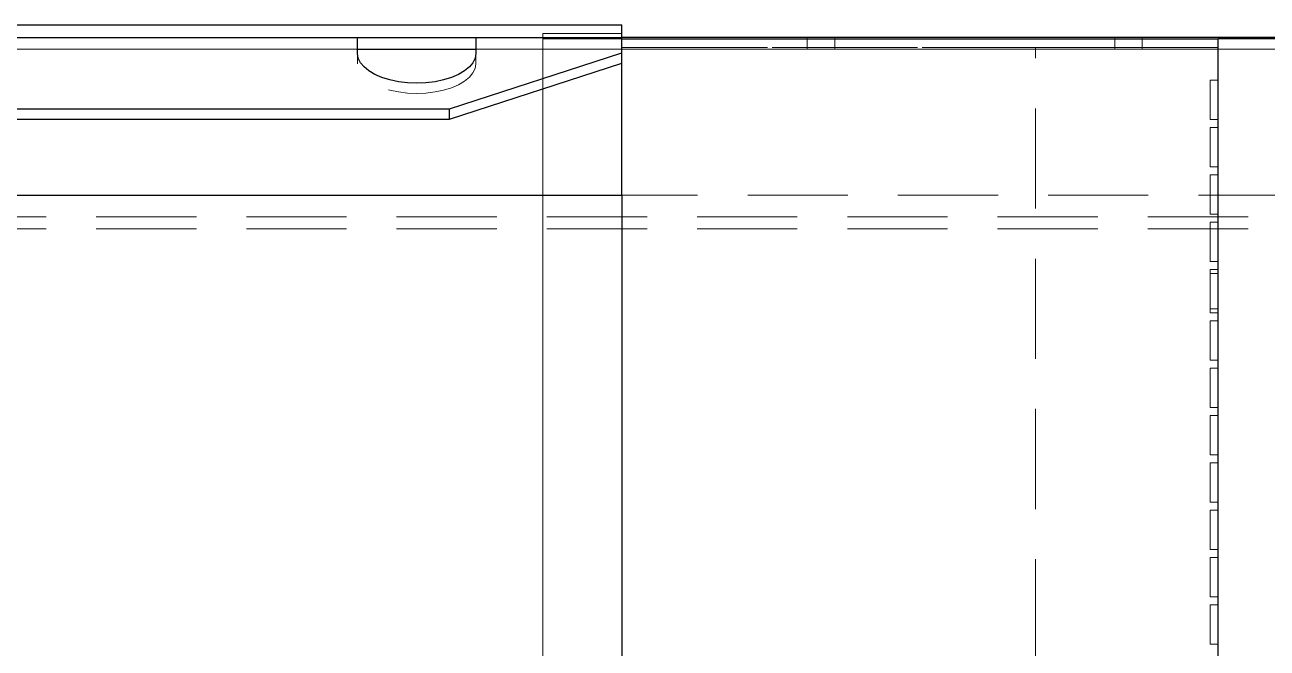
# Model space of a CAD drawing. Header units: millimetres. Extents: x 126 to 938, y 244 to 707.
# Drawn here: x 834.39 to 850.14, y 571.4 to 579.3 of the extents above; entities that cross this region are included whole.
import ezdxf

# ---------------------------------------------------------------- set-up
doc = ezdxf.new("R2010")
doc.units = ezdxf.units.MM
doc.linetypes.add('HIDDEN', pattern=[1.905, 1.27, -0.635])

msp = doc.modelspace()

# ---------------------------------------------------------------- linework, layer by layer
at = {"color": 7, "linetype": 'Continuous', "lineweight": 25}
for p, q in [((821.962, 579.304), (841.962, 579.304)), ((841.962, 579.144), (841.962, 579.304)), ((825.512, 579.144), (838.612, 579.144)), ((838.612, 578.94), (838.612, 579.144)), ((838.612, 579.144), (840.112, 579.144)), ((840.112, 579.144), (840.112, 578.94)), ((840.112, 579.144), (841.962, 579.144)), ((841.962, 578.95), (841.962, 579.144)), ((854.037, 579.144), (841.962, 579.144)), ((841.962, 579.129), (849.523, 579.129)), ((849.523, 544.48), (849.523, 579.129)), ((853.522, 579.129), (849.523, 579.129)), ((838.612, 578.994), (840.112, 578.994)), ((839.777, 578.24), (841.962, 578.95)), ((841.962, 578.82), (841.962, 578.95)), ((839.777, 578.11), (841.962, 578.82)), ((841.962, 577.144), (841.962, 578.82)), ((824.147, 578.24), (839.777, 578.24)), ((839.777, 578.11), (839.777, 578.24)), ((824.147, 578.11), (839.777, 578.11)), ((821.962, 577.144), (841.962, 577.144)), ((841.962, 577.144), (841.962, 546.464))]:
    msp.add_line(p, q, dxfattribs=at)
at = {"color": 7, "linetype": 'HIDDEN', "lineweight": 18}
for p, q in [((821.962, 579.304), (841.962, 579.304)), ((841.962, 579.304), (841.962, 579.144)), ((821.962, 579.144), (841.962, 579.144)), ((821.962, 579.144), (841.962, 579.144)), ((821.962, 579.144), (854.037, 579.144)), ((838.612, 578.994), (838.612, 579.144)), ((840.112, 578.994), (840.112, 579.144)), ((840.962, 579.194), (841.962, 579.194)), ((840.962, 579.194), (840.962, 544.415)), ((840.962, 579.194), (840.962, 579.129)), ((840.962, 579.194), (841.962, 579.194)), ((840.962, 579.129), (841.962, 579.129)), ((840.962, 544.48), (840.962, 579.129)), ((840.962, 579.129), (853.522, 579.129)), ((841.962, 579.194), (841.962, 544.415)), ((841.962, 579.194), (841.962, 579.144)), ((841.962, 577.144), (841.962, 579.144)), ((841.962, 579.129), (841.962, 579.019)), ((841.962, 579.129), (849.523, 579.129)), ((841.962, 544.48), (841.962, 579.129)), ((849.523, 579.129), (841.962, 579.129)), ((844.312, 578.994), (844.312, 579.144)), ((844.662, 579.144), (844.312, 579.144)), ((844.312, 578.994), (844.312, 579.144)), ((844.312, 579.144), (844.662, 579.144)), ((848.212, 579.144), (844.662, 579.144)), ((844.662, 578.994), (844.662, 579.144)), ((844.662, 578.994), (844.662, 579.144)), ((844.662, 579.144), (848.212, 579.144)), ((848.212, 578.994), (848.212, 579.144)), ((848.562, 579.144), (848.212, 579.144)), ((848.212, 578.994), (848.212, 579.144)), ((848.212, 579.144), (848.562, 579.144)), ((848.562, 578.994), (848.562, 579.144)), ((848.562, 578.994), (848.562, 579.144)), ((849.523, 579.129), (849.523, 579.019)), ((849.523, 544.48), (849.523, 579.129)), ((849.523, 544.48), (849.523, 579.129)), ((821.962, 578.994), (841.962, 578.994)), ((821.962, 578.994), (854.037, 578.994)), ((825.512, 578.994), (838.612, 578.994)), ((828.318, 578.994), (854.037, 578.994)), ((838.612, 578.81), (838.612, 578.994)), ((838.612, 578.81), (838.612, 578.94)), ((840.112, 578.994), (840.112, 578.81)), ((840.112, 578.994), (841.962, 578.994)), ((840.112, 578.81), (840.112, 578.94)), ((841.962, 579.019), (847.208, 579.019)), ((841.962, 544.59), (841.962, 579.019)), ((849.523, 579.019), (841.962, 579.019)), ((841.962, 578.994), (841.962, 578.82)), ((841.962, 578.82), (841.962, 578.994)), ((844.662, 578.994), (844.312, 578.994)), ((844.312, 578.994), (844.662, 578.994)), ((848.212, 578.994), (844.662, 578.994)), ((844.662, 578.994), (848.212, 578.994)), ((847.208, 579.019), (849.523, 579.019)), ((847.208, 544.59), (847.208, 579.019)), ((847.208, 544.59), (847.208, 579.019)), ((848.562, 578.994), (848.212, 578.994)), ((848.212, 578.994), (848.562, 578.994)), ((849.523, 544.59), (849.523, 579.019)), ((849.423, 578.604), (849.523, 578.604)), ((849.423, 578.104), (849.423, 578.604)), ((849.423, 578.604), (849.423, 578.104)), ((849.423, 578.604), (849.523, 578.604)), ((849.423, 578.604), (849.523, 578.604)), ((849.423, 578.104), (849.423, 578.604)), ((849.423, 578.604), (849.423, 578.104)), ((849.423, 578.604), (849.523, 578.604)), ((849.423, 578.104), (849.423, 578.604)), ((849.423, 578.604), (849.523, 578.604)), ((849.423, 578.604), (849.423, 578.104)), ((849.423, 578.604), (849.523, 578.604)), ((849.423, 578.604), (849.523, 578.604)), ((849.423, 578.104), (849.423, 578.604)), ((849.423, 578.604), (849.523, 578.604)), ((849.423, 578.604), (849.423, 578.104)), ((849.423, 578.104), (849.423, 578.604)), ((849.423, 578.604), (849.523, 578.604)), ((849.423, 578.604), (849.523, 578.604)), ((849.423, 578.604), (849.423, 578.104)), ((849.423, 578.104), (849.423, 578.604)), ((849.423, 578.604), (849.523, 578.604)), ((849.423, 578.604), (849.523, 578.604)), ((849.423, 578.604), (849.423, 578.104)), ((849.423, 578.604), (849.523, 578.604)), ((849.423, 578.104), (849.423, 578.604)), ((849.423, 578.604), (849.523, 578.604)), ((849.423, 578.604), (849.423, 578.104)), ((849.423, 578.604), (849.523, 578.604)), ((849.423, 578.104), (849.423, 578.604)), ((849.423, 578.604), (849.523, 578.604)), ((849.423, 578.604), (849.423, 578.104)), ((849.423, 578.604), (849.523, 578.604)), ((849.423, 578.104), (849.423, 578.604)), ((849.423, 578.604), (849.523, 578.604)), ((849.423, 578.604), (849.423, 578.104)), ((849.423, 578.604), (849.523, 578.604)), ((849.423, 578.104), (849.423, 578.604)), ((849.423, 578.604), (849.423, 578.104)), ((849.423, 578.604), (849.523, 578.604)), ((849.423, 578.604), (849.523, 578.604)), ((849.423, 578.104), (849.423, 578.604)), ((849.423, 578.604), (849.423, 578.104)), ((849.423, 578.604), (849.523, 578.604)), ((849.423, 578.104), (849.423, 578.604)), ((849.423, 578.604), (849.523, 578.604)), ((849.423, 578.604), (849.523, 578.604)), ((849.423, 578.604), (849.423, 578.104)), ((849.423, 578.604), (849.523, 578.604)), ((849.423, 578.104), (849.423, 578.604)), ((849.423, 578.604), (849.523, 578.604)), ((849.423, 578.604), (849.423, 578.104)), ((849.423, 578.104), (849.423, 578.604)), ((849.423, 578.604), (849.523, 578.604)), ((849.423, 578.604), (849.523, 578.604)), ((849.423, 578.604), (849.423, 578.104)), ((849.423, 578.604), (849.523, 578.604)), ((849.423, 578.104), (849.423, 578.604)), ((849.423, 578.604), (849.423, 578.104)), ((849.423, 578.604), (849.523, 578.604)), ((849.523, 578.104), (849.523, 578.604)), ((849.523, 578.604), (849.523, 578.104)), ((849.523, 578.104), (849.523, 578.604)), ((849.523, 578.604), (849.523, 578.104)), ((849.523, 578.104), (849.523, 578.604)), ((849.523, 578.604), (849.523, 578.104)), ((849.523, 578.104), (849.523, 578.604)), ((849.523, 578.604), (849.523, 578.104)), ((849.523, 578.104), (849.523, 578.604)), ((849.523, 578.604), (849.523, 578.104)), ((849.523, 578.104), (849.523, 578.604)), ((849.523, 578.604), (849.523, 578.104)), ((849.523, 578.104), (849.523, 578.604)), ((849.523, 578.604), (849.523, 578.104)), ((849.523, 578.104), (849.523, 578.604)), ((849.523, 578.604), (849.523, 578.104)), ((849.523, 578.104), (849.523, 578.604)), ((849.523, 578.604), (849.523, 578.104)), ((849.523, 578.104), (849.523, 578.604)), ((849.523, 578.604), (849.523, 578.104)), ((849.523, 578.104), (849.523, 578.604)), ((849.523, 578.604), (849.523, 578.104)), ((849.523, 578.104), (849.523, 578.604)), ((849.523, 578.604), (849.523, 578.104)), ((849.523, 578.104), (849.523, 578.604)), ((849.523, 578.604), (849.523, 578.104)), ((849.523, 578.104), (849.523, 578.604)), ((849.523, 578.604), (849.523, 578.104)), ((849.523, 578.104), (849.523, 578.604)), ((849.523, 578.604), (849.523, 578.104)), ((849.423, 578.104), (849.523, 578.104)), ((849.423, 578.104), (849.523, 578.104)), ((849.423, 578.104), (849.523, 578.104)), ((849.423, 578.104), (849.523, 578.104)), ((849.423, 578.104), (849.523, 578.104)), ((849.423, 578.104), (849.523, 578.104)), ((849.423, 578.104), (849.523, 578.104)), ((849.423, 578.104), (849.523, 578.104)), ((849.423, 578.104), (849.523, 578.104)), ((849.423, 578.104), (849.523, 578.104)), ((849.423, 578.104), (849.523, 578.104)), ((849.423, 578.104), (849.523, 578.104)), ((849.423, 578.104), (849.523, 578.104)), ((849.423, 578.104), (849.523, 578.104)), ((849.423, 578.104), (849.523, 578.104)), ((849.423, 578.104), (849.523, 578.104)), ((849.423, 578.104), (849.523, 578.104)), ((849.423, 578.104), (849.523, 578.104)), ((849.423, 578.104), (849.523, 578.104)), ((849.423, 578.104), (849.523, 578.104)), ((849.423, 578.104), (849.523, 578.104)), ((849.423, 578.104), (849.523, 578.104)), ((849.423, 578.104), (849.523, 578.104)), ((849.423, 578.104), (849.523, 578.104)), ((849.423, 578.104), (849.523, 578.104)), ((849.423, 578.104), (849.523, 578.104)), ((849.423, 578.104), (849.523, 578.104)), ((849.423, 578.104), (849.523, 578.104)), ((849.423, 578.104), (849.523, 578.104)), ((849.423, 578.104), (849.523, 578.104)), ((849.423, 578.004), (849.523, 578.004)), ((849.423, 577.504), (849.423, 578.004)), ((849.423, 578.004), (849.523, 578.004)), ((849.423, 578.004), (849.423, 577.504)), ((849.423, 578.004), (849.523, 578.004)), ((849.423, 577.504), (849.423, 578.004)), ((849.423, 578.004), (849.423, 577.504)), ((849.423, 578.004), (849.523, 578.004)), ((849.423, 578.004), (849.523, 578.004)), ((849.423, 577.504), (849.423, 578.004)), ((849.423, 578.004), (849.523, 578.004)), ((849.423, 578.004), (849.423, 577.504)), ((849.423, 578.004), (849.523, 578.004)), ((849.423, 577.504), (849.423, 578.004)), ((849.423, 578.004), (849.423, 577.504)), ((849.423, 578.004), (849.523, 578.004)), ((849.423, 578.004), (849.523, 578.004)), ((849.423, 577.504), (849.423, 578.004)), ((849.423, 578.004), (849.523, 578.004)), ((849.423, 578.004), (849.423, 577.504)), ((849.423, 577.504), (849.423, 578.004)), ((849.423, 578.004), (849.523, 578.004)), ((849.423, 578.004), (849.423, 577.504)), ((849.423, 578.004), (849.523, 578.004)), ((849.423, 577.504), (849.423, 578.004)), ((849.423, 578.004), (849.523, 578.004)), ((849.423, 578.004), (849.523, 578.004)), ((849.423, 578.004), (849.423, 577.504)), ((849.423, 578.004), (849.523, 578.004)), ((849.423, 577.504), (849.423, 578.004)), ((849.423, 578.004), (849.423, 577.504)), ((849.423, 578.004), (849.523, 578.004)), ((849.423, 578.004), (849.523, 578.004)), ((849.423, 577.504), (849.423, 578.004)), ((849.423, 578.004), (849.423, 577.504)), ((849.423, 578.004), (849.523, 578.004)), ((849.423, 577.504), (849.423, 578.004)), ((849.423, 578.004), (849.523, 578.004)), ((849.423, 578.004), (849.523, 578.004)), ((849.423, 578.004), (849.423, 577.504)), ((849.423, 578.004), (849.523, 578.004)), ((849.423, 577.504), (849.423, 578.004)), ((849.423, 578.004), (849.423, 577.504)), ((849.423, 578.004), (849.523, 578.004)), ((849.423, 577.504), (849.423, 578.004)), ((849.423, 578.004), (849.523, 578.004)), ((849.423, 578.004), (849.423, 577.504)), ((849.423, 578.004), (849.523, 578.004)), ((849.423, 577.504), (849.423, 578.004)), ((849.423, 578.004), (849.523, 578.004)), ((849.423, 578.004), (849.523, 578.004)), ((849.423, 578.004), (849.423, 577.504)), ((849.423, 578.004), (849.523, 578.004)), ((849.423, 577.504), (849.423, 578.004)), ((849.423, 578.004), (849.523, 578.004)), ((849.423, 578.004), (849.423, 577.504)), ((849.423, 577.504), (849.423, 578.004)), ((849.423, 578.004), (849.523, 578.004)), ((849.423, 578.004), (849.523, 578.004)), ((849.423, 578.004), (849.423, 577.504)), ((849.523, 577.504), (849.523, 578.004)), ((849.523, 578.004), (849.523, 577.504)), ((849.523, 577.504), (849.523, 578.004)), ((849.523, 578.004), (849.523, 577.504)), ((849.523, 577.504), (849.523, 578.004)), ((849.523, 578.004), (849.523, 577.504)), ((849.523, 577.504), (849.523, 578.004)), ((849.523, 578.004), (849.523, 577.504)), ((849.523, 577.504), (849.523, 578.004)), ((849.523, 578.004), (849.523, 577.504)), ((849.523, 577.504), (849.523, 578.004)), ((849.523, 578.004), (849.523, 577.504)), ((849.523, 577.504), (849.523, 578.004)), ((849.523, 578.004), (849.523, 577.504)), ((849.523, 577.504), (849.523, 578.004)), ((849.523, 578.004), (849.523, 577.504)), ((849.523, 577.504), (849.523, 578.004)), ((849.523, 578.004), (849.523, 577.504)), ((849.523, 577.504), (849.523, 578.004)), ((849.523, 578.004), (849.523, 577.504)), ((849.523, 577.504), (849.523, 578.004)), ((849.523, 578.004), (849.523, 577.504)), ((849.523, 577.504), (849.523, 578.004)), ((849.523, 578.004), (849.523, 577.504)), ((849.523, 577.504), (849.523, 578.004)), ((849.523, 578.004), (849.523, 577.504)), ((849.523, 577.504), (849.523, 578.004)), ((849.523, 578.004), (849.523, 577.504)), ((849.523, 577.504), (849.523, 578.004)), ((849.523, 578.004), (849.523, 577.504)), ((849.423, 577.504), (849.523, 577.504)), ((849.423, 577.504), (849.523, 577.504)), ((849.423, 577.504), (849.523, 577.504)), ((849.423, 577.504), (849.523, 577.504)), ((849.423, 577.504), (849.523, 577.504)), ((849.423, 577.504), (849.523, 577.504)), ((849.423, 577.504), (849.523, 577.504)), ((849.423, 577.504), (849.523, 577.504)), ((849.423, 577.504), (849.523, 577.504)), ((849.423, 577.504), (849.523, 577.504)), ((849.423, 577.504), (849.523, 577.504)), ((849.423, 577.504), (849.523, 577.504)), ((849.423, 577.504), (849.523, 577.504)), ((849.423, 577.504), (849.523, 577.504)), ((849.423, 577.504), (849.523, 577.504)), ((849.423, 577.504), (849.523, 577.504)), ((849.423, 577.504), (849.523, 577.504)), ((849.423, 577.504), (849.523, 577.504)), ((849.423, 577.504), (849.523, 577.504)), ((849.423, 577.504), (849.523, 577.504)), ((849.423, 577.504), (849.523, 577.504)), ((849.423, 577.504), (849.523, 577.504)), ((849.423, 577.504), (849.523, 577.504)), ((849.423, 577.504), (849.523, 577.504)), ((849.423, 577.504), (849.523, 577.504)), ((849.423, 577.504), (849.523, 577.504)), ((849.423, 577.504), (849.523, 577.504)), ((849.423, 577.504), (849.523, 577.504)), ((849.423, 577.504), (849.523, 577.504)), ((849.423, 577.504), (849.523, 577.504)), ((849.423, 576.904), (849.423, 577.404)), ((849.423, 577.404), (849.523, 577.404)), ((849.423, 577.404), (849.523, 577.404)), ((849.423, 577.404), (849.423, 576.904)), ((849.423, 577.404), (849.523, 577.404)), ((849.423, 576.904), (849.423, 577.404)), ((849.423, 577.404), (849.523, 577.404)), ((849.423, 577.404), (849.423, 576.904)), ((849.423, 576.904), (849.423, 577.404)), ((849.423, 577.404), (849.523, 577.404)), ((849.423, 577.404), (849.523, 577.404)), ((849.423, 577.404), (849.423, 576.904)), ((849.423, 577.404), (849.523, 577.404)), ((849.423, 576.904), (849.423, 577.404)), ((849.423, 577.404), (849.423, 576.904)), ((849.423, 577.404), (849.523, 577.404)), ((849.423, 576.904), (849.423, 577.404)), ((849.423, 577.404), (849.523, 577.404)), ((849.423, 577.404), (849.523, 577.404)), ((849.423, 577.404), (849.423, 576.904)), ((849.423, 577.404), (849.523, 577.404)), ((849.423, 576.904), (849.423, 577.404)), ((849.423, 577.404), (849.423, 576.904)), ((849.423, 577.404), (849.523, 577.404)), ((849.423, 576.904), (849.423, 577.404)), ((849.423, 577.404), (849.523, 577.404)), ((849.423, 577.404), (849.423, 576.904)), ((849.423, 577.404), (849.523, 577.404)), ((849.423, 577.404), (849.523, 577.404)), ((849.423, 576.904), (849.423, 577.404)), ((849.423, 577.404), (849.523, 577.404)), ((849.423, 577.404), (849.423, 576.904)), ((849.423, 576.904), (849.423, 577.404)), ((849.423, 577.404), (849.523, 577.404)), ((849.423, 577.404), (849.523, 577.404)), ((849.423, 577.404), (849.423, 576.904)), ((849.423, 577.404), (849.523, 577.404)), ((849.423, 576.904), (849.423, 577.404)), ((849.423, 577.404), (849.523, 577.404)), ((849.423, 577.404), (849.423, 576.904)), ((849.423, 576.904), (849.423, 577.404)), ((849.423, 577.404), (849.523, 577.404)), ((849.423, 577.404), (849.523, 577.404)), ((849.423, 577.404), (849.423, 576.904)), ((849.423, 577.404), (849.523, 577.404)), ((849.423, 576.904), (849.423, 577.404)), ((849.423, 577.404), (849.523, 577.404)), ((849.423, 577.404), (849.423, 576.904)), ((849.423, 577.404), (849.523, 577.404)), ((849.423, 576.904), (849.423, 577.404)), ((849.423, 577.404), (849.523, 577.404)), ((849.423, 577.404), (849.423, 576.904)), ((849.423, 576.904), (849.423, 577.404)), ((849.423, 577.404), (849.523, 577.404)), ((849.423, 577.404), (849.523, 577.404)), ((849.423, 577.404), (849.423, 576.904)), ((849.423, 576.904), (849.423, 577.404)), ((849.423, 577.404), (849.523, 577.404)), ((849.423, 577.404), (849.423, 576.904)), ((849.423, 577.404), (849.523, 577.404)), ((849.523, 576.904), (849.523, 577.404)), ((849.523, 577.404), (849.523, 576.904)), ((849.523, 576.904), (849.523, 577.404)), ((849.523, 577.404), (849.523, 576.904)), ((849.523, 576.904), (849.523, 577.404)), ((849.523, 577.404), (849.523, 576.904)), ((849.523, 576.904), (849.523, 577.404)), ((849.523, 577.404), (849.523, 576.904)), ((849.523, 576.904), (849.523, 577.404)), ((849.523, 577.404), (849.523, 576.904)), ((849.523, 576.904), (849.523, 577.404)), ((849.523, 577.404), (849.523, 576.904)), ((849.523, 576.904), (849.523, 577.404)), ((849.523, 577.404), (849.523, 576.904)), ((849.523, 576.904), (849.523, 577.404)), ((849.523, 577.404), (849.523, 576.904)), ((849.523, 576.904), (849.523, 577.404)), ((849.523, 577.404), (849.523, 576.904)), ((849.523, 576.904), (849.523, 577.404)), ((849.523, 577.404), (849.523, 576.904)), ((849.523, 576.904), (849.523, 577.404)), ((849.523, 577.404), (849.523, 576.904)), ((849.523, 576.904), (849.523, 577.404)), ((849.523, 577.404), (849.523, 576.904)), ((849.523, 576.904), (849.523, 577.404)), ((849.523, 577.404), (849.523, 576.904)), ((849.523, 576.904), (849.523, 577.404)), ((849.523, 577.404), (849.523, 576.904)), ((849.523, 576.904), (849.523, 577.404)), ((849.523, 577.404), (849.523, 576.904)), ((821.962, 577.144), (841.962, 577.144)), ((828.318, 577.144), (853.522, 577.144)), ((828.318, 577.144), (854.037, 577.144)), ((821.962, 576.869), (853.522, 576.869)), ((821.962, 576.869), (854.037, 576.869)), ((849.423, 576.904), (849.523, 576.904)), ((849.423, 576.904), (849.523, 576.904)), ((849.423, 576.904), (849.523, 576.904)), ((849.423, 576.904), (849.523, 576.904)), ((849.423, 576.904), (849.523, 576.904)), ((849.423, 576.904), (849.523, 576.904)), ((849.423, 576.904), (849.523, 576.904)), ((849.423, 576.904), (849.523, 576.904)), ((849.423, 576.904), (849.523, 576.904)), ((849.423, 576.904), (849.523, 576.904)), ((849.423, 576.904), (849.523, 576.904)), ((849.423, 576.904), (849.523, 576.904)), ((849.423, 576.904), (849.523, 576.904)), ((849.423, 576.904), (849.523, 576.904)), ((849.423, 576.904), (849.523, 576.904)), ((849.423, 576.904), (849.523, 576.904)), ((849.423, 576.904), (849.523, 576.904)), ((849.423, 576.904), (849.523, 576.904)), ((849.423, 576.904), (849.523, 576.904)), ((849.423, 576.904), (849.523, 576.904)), ((849.423, 576.904), (849.523, 576.904)), ((849.423, 576.904), (849.523, 576.904)), ((849.423, 576.904), (849.523, 576.904)), ((849.423, 576.904), (849.523, 576.904)), ((849.423, 576.904), (849.523, 576.904)), ((849.423, 576.904), (849.523, 576.904)), ((849.423, 576.904), (849.523, 576.904)), ((849.423, 576.904), (849.523, 576.904)), ((849.423, 576.904), (849.523, 576.904)), ((849.423, 576.904), (849.523, 576.904)), ((821.962, 576.719), (853.522, 576.719)), ((821.962, 576.719), (854.037, 576.719)), ((849.423, 576.304), (849.423, 576.804)), ((849.423, 576.804), (849.523, 576.804)), ((849.423, 576.804), (849.523, 576.804)), ((849.423, 576.804), (849.423, 576.304)), ((849.423, 576.304), (849.423, 576.804)), ((849.423, 576.804), (849.523, 576.804)), ((849.423, 576.804), (849.423, 576.304)), ((849.423, 576.804), (849.523, 576.804)), ((849.423, 576.804), (849.523, 576.804)), ((849.423, 576.304), (849.423, 576.804)), ((849.423, 576.804), (849.523, 576.804)), ((849.423, 576.804), (849.423, 576.304)), ((849.423, 576.804), (849.523, 576.804)), ((849.423, 576.304), (849.423, 576.804)), ((849.423, 576.804), (849.423, 576.304)), ((849.423, 576.804), (849.523, 576.804)), ((849.423, 576.804), (849.523, 576.804)), ((849.423, 576.304), (849.423, 576.804)), ((849.423, 576.804), (849.523, 576.804)), ((849.423, 576.804), (849.423, 576.304)), ((849.423, 576.804), (849.523, 576.804)), ((849.423, 576.304), (849.423, 576.804)), ((849.423, 576.804), (849.423, 576.304)), ((849.423, 576.804), (849.523, 576.804)), ((849.423, 576.304), (849.423, 576.804)), ((849.423, 576.804), (849.523, 576.804)), ((849.423, 576.804), (849.523, 576.804)), ((849.423, 576.804), (849.423, 576.304)), ((849.423, 576.304), (849.423, 576.804)), ((849.423, 576.804), (849.523, 576.804)), ((849.423, 576.804), (849.423, 576.304)), ((849.423, 576.804), (849.523, 576.804)), ((849.423, 576.304), (849.423, 576.804)), ((849.423, 576.804), (849.523, 576.804)), ((849.423, 576.804), (849.423, 576.304)), ((849.423, 576.804), (849.523, 576.804)), ((849.423, 576.304), (849.423, 576.804)), ((849.423, 576.804), (849.523, 576.804)), ((849.423, 576.804), (849.523, 576.804)), ((849.423, 576.804), (849.423, 576.304)), ((849.423, 576.804), (849.523, 576.804)), ((849.423, 576.304), (849.423, 576.804)), ((849.423, 576.804), (849.423, 576.304)), ((849.423, 576.804), (849.523, 576.804)), ((849.423, 576.804), (849.523, 576.804)), ((849.423, 576.304), (849.423, 576.804)), ((849.423, 576.804), (849.523, 576.804)), ((849.423, 576.804), (849.423, 576.304)), ((849.423, 576.804), (849.523, 576.804)), ((849.423, 576.304), (849.423, 576.804)), ((849.423, 576.804), (849.423, 576.304)), ((849.423, 576.804), (849.523, 576.804)), ((849.423, 576.804), (849.523, 576.804)), ((849.423, 576.304), (849.423, 576.804)), ((849.423, 576.804), (849.523, 576.804)), ((849.423, 576.804), (849.423, 576.304)), ((849.423, 576.304), (849.423, 576.804)), ((849.423, 576.804), (849.523, 576.804)), ((849.423, 576.804), (849.423, 576.304)), ((849.423, 576.804), (849.523, 576.804)), ((849.523, 576.304), (849.523, 576.804)), ((849.523, 576.804), (849.523, 576.304)), ((849.523, 576.304), (849.523, 576.804)), ((849.523, 576.804), (849.523, 576.304)), ((849.523, 576.304), (849.523, 576.804)), ((849.523, 576.804), (849.523, 576.304)), ((849.523, 576.304), (849.523, 576.804)), ((849.523, 576.804), (849.523, 576.304)), ((849.523, 576.304), (849.523, 576.804)), ((849.523, 576.804), (849.523, 576.304)), ((849.523, 576.304), (849.523, 576.804)), ((849.523, 576.804), (849.523, 576.304)), ((849.523, 576.304), (849.523, 576.804)), ((849.523, 576.804), (849.523, 576.304)), ((849.523, 576.304), (849.523, 576.804)), ((849.523, 576.804), (849.523, 576.304)), ((849.523, 576.304), (849.523, 576.804)), ((849.523, 576.804), (849.523, 576.304)), ((849.523, 576.304), (849.523, 576.804)), ((849.523, 576.804), (849.523, 576.304)), ((849.523, 576.304), (849.523, 576.804)), ((849.523, 576.804), (849.523, 576.304)), ((849.523, 576.304), (849.523, 576.804)), ((849.523, 576.804), (849.523, 576.304)), ((849.523, 576.304), (849.523, 576.804)), ((849.523, 576.804), (849.523, 576.304)), ((849.523, 576.304), (849.523, 576.804)), ((849.523, 576.804), (849.523, 576.304)), ((849.523, 576.304), (849.523, 576.804)), ((849.523, 576.804), (849.523, 576.304)), ((849.423, 576.304), (849.523, 576.304)), ((849.423, 576.304), (849.523, 576.304)), ((849.423, 576.304), (849.523, 576.304)), ((849.423, 576.304), (849.523, 576.304)), ((849.423, 576.304), (849.523, 576.304)), ((849.423, 576.304), (849.523, 576.304)), ((849.423, 576.304), (849.523, 576.304)), ((849.423, 576.304), (849.523, 576.304)), ((849.423, 576.304), (849.523, 576.304)), ((849.423, 576.304), (849.523, 576.304)), ((849.423, 576.304), (849.523, 576.304)), ((849.423, 576.304), (849.523, 576.304)), ((849.423, 576.304), (849.523, 576.304)), ((849.423, 576.304), (849.523, 576.304)), ((849.423, 576.304), (849.523, 576.304)), ((849.423, 576.304), (849.523, 576.304)), ((849.423, 576.304), (849.523, 576.304)), ((849.423, 576.304), (849.523, 576.304)), ((849.423, 576.304), (849.523, 576.304)), ((849.423, 576.304), (849.523, 576.304)), ((849.423, 576.304), (849.523, 576.304)), ((849.423, 576.304), (849.523, 576.304)), ((849.423, 576.304), (849.523, 576.304)), ((849.423, 576.304), (849.523, 576.304)), ((849.423, 576.304), (849.523, 576.304)), ((849.423, 576.304), (849.523, 576.304)), ((849.423, 576.304), (849.523, 576.304)), ((849.423, 576.304), (849.523, 576.304)), ((849.423, 576.304), (849.523, 576.304)), ((849.423, 576.304), (849.523, 576.304)), ((849.423, 575.704), (849.423, 576.204)), ((849.423, 576.204), (849.523, 576.204)), ((849.423, 576.204), (849.523, 576.204)), ((849.423, 576.204), (849.423, 575.704)), ((849.423, 576.204), (849.523, 576.204)), ((849.423, 575.704), (849.423, 576.204)), ((849.423, 576.204), (849.423, 575.704)), ((849.423, 576.204), (849.523, 576.204)), ((849.423, 575.704), (849.423, 576.204)), ((849.423, 576.204), (849.523, 576.204)), ((849.423, 576.204), (849.523, 576.204)), ((849.423, 576.204), (849.423, 575.704)), ((849.423, 575.704), (849.423, 576.204)), ((849.423, 576.204), (849.523, 576.204)), ((849.423, 576.204), (849.523, 576.204)), ((849.423, 576.204), (849.423, 575.704)), ((849.423, 576.204), (849.523, 576.204)), ((849.423, 575.704), (849.423, 576.204)), ((849.423, 576.204), (849.523, 576.204)), ((849.423, 576.204), (849.423, 575.704)), ((849.423, 576.204), (849.523, 576.204)), ((849.423, 575.704), (849.423, 576.204)), ((849.423, 576.204), (849.423, 575.704)), ((849.423, 576.204), (849.523, 576.204)), ((849.423, 576.204), (849.523, 576.204)), ((849.423, 575.704), (849.423, 576.204)), ((849.423, 576.204), (849.423, 575.704)), ((849.423, 576.204), (849.523, 576.204)), ((849.423, 576.204), (849.523, 576.204)), ((849.423, 575.704), (849.423, 576.204)), ((849.423, 576.204), (849.523, 576.204)), ((849.423, 576.204), (849.423, 575.704)), ((849.423, 576.204), (849.523, 576.204)), ((849.423, 575.704), (849.423, 576.204)), ((849.423, 576.204), (849.423, 575.704)), ((849.423, 576.204), (849.523, 576.204)), ((849.423, 575.704), (849.423, 576.204)), ((849.423, 576.204), (849.523, 576.204)), ((849.423, 576.204), (849.523, 576.204)), ((849.423, 576.204), (849.423, 575.704)), ((849.423, 575.704), (849.423, 576.204)), ((849.423, 576.204), (849.523, 576.204)), ((849.423, 576.204), (849.423, 575.704)), ((849.423, 576.204), (849.523, 576.204)), ((849.423, 576.204), (849.523, 576.204)), ((849.423, 575.704), (849.423, 576.204)), ((849.423, 576.204), (849.423, 575.704)), ((849.423, 576.204), (849.523, 576.204)), ((849.423, 575.704), (849.423, 576.204)), ((849.423, 576.204), (849.523, 576.204)), ((849.423, 576.204), (849.523, 576.204)), ((849.423, 576.204), (849.423, 575.704)), ((849.423, 576.204), (849.523, 576.204)), ((849.423, 575.704), (849.423, 576.204)), ((849.423, 576.204), (849.523, 576.204)), ((849.423, 576.204), (849.423, 575.704)), ((849.423, 575.704), (849.423, 576.204)), ((849.423, 576.204), (849.523, 576.204)), ((849.423, 576.204), (849.523, 576.204)), ((849.423, 576.204), (849.423, 575.704)), ((849.423, 575.654), (849.423, 576.154)), ((849.423, 576.154), (849.523, 576.154)), ((849.423, 576.154), (849.523, 576.154)), ((849.423, 576.154), (849.423, 575.654)), ((849.423, 575.654), (849.423, 576.154)), ((849.423, 576.154), (849.523, 576.154)), ((849.423, 576.154), (849.523, 576.154)), ((849.423, 576.154), (849.423, 575.654)), ((849.423, 575.654), (849.423, 576.154)), ((849.423, 576.154), (849.523, 576.154)), ((849.423, 576.154), (849.523, 576.154)), ((849.423, 576.154), (849.423, 575.654)), ((849.423, 576.154), (849.523, 576.154)), ((849.423, 575.654), (849.423, 576.154)), ((849.423, 576.154), (849.523, 576.154)), ((849.423, 576.154), (849.423, 575.654)), ((849.423, 576.154), (849.523, 576.154)), ((849.423, 575.654), (849.423, 576.154)), ((849.423, 576.154), (849.423, 575.654)), ((849.423, 576.154), (849.523, 576.154)), ((849.423, 576.154), (849.523, 576.154)), ((849.423, 575.654), (849.423, 576.154)), ((849.423, 576.154), (849.523, 576.154)), ((849.423, 576.154), (849.423, 575.654)), ((849.423, 576.154), (849.523, 576.154)), ((849.423, 575.654), (849.423, 576.154)), ((849.423, 576.154), (849.523, 576.154)), ((849.423, 576.154), (849.423, 575.654)), ((849.423, 575.654), (849.423, 576.154)), ((849.423, 576.154), (849.523, 576.154)), ((849.423, 576.154), (849.423, 575.654)), ((849.423, 576.154), (849.523, 576.154)), ((849.423, 576.154), (849.523, 576.154)), ((849.423, 575.654), (849.423, 576.154)), ((849.423, 576.154), (849.423, 575.654)), ((849.423, 576.154), (849.523, 576.154)), ((849.423, 576.154), (849.523, 576.154)), ((849.423, 575.654), (849.423, 576.154)), ((849.423, 576.154), (849.423, 575.654)), ((849.423, 576.154), (849.523, 576.154)), ((849.523, 575.704), (849.523, 576.204)), ((849.523, 576.204), (849.523, 575.704)), ((849.523, 575.704), (849.523, 576.204)), ((849.523, 576.204), (849.523, 575.704)), ((849.523, 575.704), (849.523, 576.204)), ((849.523, 576.204), (849.523, 575.704)), ((849.523, 575.704), (849.523, 576.204)), ((849.523, 576.204), (849.523, 575.704)), ((849.523, 575.704), (849.523, 576.204)), ((849.523, 576.204), (849.523, 575.704)), ((849.523, 575.704), (849.523, 576.204)), ((849.523, 576.204), (849.523, 575.704)), ((849.523, 575.704), (849.523, 576.204)), ((849.523, 576.204), (849.523, 575.704)), ((849.523, 575.704), (849.523, 576.204)), ((849.523, 576.204), (849.523, 575.704)), ((849.523, 575.704), (849.523, 576.204)), ((849.523, 576.204), (849.523, 575.704)), ((849.523, 575.704), (849.523, 576.204)), ((849.523, 576.204), (849.523, 575.704)), ((849.523, 575.704), (849.523, 576.204)), ((849.523, 576.204), (849.523, 575.704)), ((849.523, 575.704), (849.523, 576.204)), ((849.523, 576.204), (849.523, 575.704)), ((849.523, 575.704), (849.523, 576.204)), ((849.523, 576.204), (849.523, 575.704)), ((849.523, 575.704), (849.523, 576.204)), ((849.523, 576.204), (849.523, 575.704)), ((849.523, 575.704), (849.523, 576.204)), ((849.523, 576.204), (849.523, 575.704)), ((849.523, 575.654), (849.523, 576.154)), ((849.523, 576.154), (849.523, 575.654)), ((849.523, 575.654), (849.523, 576.154)), ((849.523, 576.154), (849.523, 575.654)), ((849.523, 575.654), (849.523, 576.154)), ((849.523, 576.154), (849.523, 575.654)), ((849.523, 575.654), (849.523, 576.154)), ((849.523, 576.154), (849.523, 575.654)), ((849.523, 575.654), (849.523, 576.154)), ((849.523, 576.154), (849.523, 575.654)), ((849.523, 575.654), (849.523, 576.154)), ((849.523, 576.154), (849.523, 575.654)), ((849.523, 575.654), (849.523, 576.154)), ((849.523, 576.154), (849.523, 575.654)), ((849.523, 575.654), (849.523, 576.154)), ((849.523, 576.154), (849.523, 575.654)), ((849.523, 575.654), (849.523, 576.154)), ((849.523, 576.154), (849.523, 575.654)), ((849.523, 575.654), (849.523, 576.154)), ((849.523, 576.154), (849.523, 575.654)), ((849.423, 575.704), (849.523, 575.704)), ((849.423, 575.704), (849.523, 575.704)), ((849.423, 575.704), (849.523, 575.704)), ((849.423, 575.704), (849.523, 575.704)), ((849.423, 575.704), (849.523, 575.704)), ((849.423, 575.704), (849.523, 575.704)), ((849.423, 575.704), (849.523, 575.704)), ((849.423, 575.704), (849.523, 575.704)), ((849.423, 575.704), (849.523, 575.704)), ((849.423, 575.704), (849.523, 575.704)), ((849.423, 575.704), (849.523, 575.704)), ((849.423, 575.704), (849.523, 575.704)), ((849.423, 575.704), (849.523, 575.704)), ((849.423, 575.704), (849.523, 575.704)), ((849.423, 575.704), (849.523, 575.704)), ((849.423, 575.704), (849.523, 575.704)), ((849.423, 575.704), (849.523, 575.704)), ((849.423, 575.704), (849.523, 575.704)), ((849.423, 575.704), (849.523, 575.704)), ((849.423, 575.704), (849.523, 575.704)), ((849.423, 575.704), (849.523, 575.704)), ((849.423, 575.704), (849.523, 575.704)), ((849.423, 575.704), (849.523, 575.704)), ((849.423, 575.704), (849.523, 575.704)), ((849.423, 575.704), (849.523, 575.704)), ((849.423, 575.704), (849.523, 575.704)), ((849.423, 575.704), (849.523, 575.704)), ((849.423, 575.704), (849.523, 575.704)), ((849.423, 575.704), (849.523, 575.704)), ((849.423, 575.704), (849.523, 575.704)), ((849.423, 575.654), (849.523, 575.654)), ((849.423, 575.654), (849.523, 575.654)), ((849.423, 575.654), (849.523, 575.654)), ((849.423, 575.654), (849.523, 575.654)), ((849.423, 575.654), (849.523, 575.654)), ((849.423, 575.654), (849.523, 575.654)), ((849.423, 575.654), (849.523, 575.654)), ((849.423, 575.654), (849.523, 575.654)), ((849.423, 575.654), (849.523, 575.654)), ((849.423, 575.654), (849.523, 575.654)), ((849.423, 575.654), (849.523, 575.654)), ((849.423, 575.654), (849.523, 575.654)), ((849.423, 575.654), (849.523, 575.654)), ((849.423, 575.654), (849.523, 575.654)), ((849.423, 575.654), (849.523, 575.654)), ((849.423, 575.654), (849.523, 575.654)), ((849.423, 575.654), (849.523, 575.654)), ((849.423, 575.654), (849.523, 575.654)), ((849.423, 575.654), (849.523, 575.654)), ((849.423, 575.654), (849.523, 575.654)), ((849.423, 575.554), (849.523, 575.554)), ((849.423, 575.054), (849.423, 575.554)), ((849.423, 575.554), (849.423, 575.054)), ((849.423, 575.554), (849.523, 575.554)), ((849.423, 575.554), (849.523, 575.554)), ((849.423, 575.054), (849.423, 575.554)), ((849.423, 575.554), (849.523, 575.554)), ((849.423, 575.554), (849.423, 575.054)), ((849.423, 575.054), (849.423, 575.554)), ((849.423, 575.554), (849.523, 575.554)), ((849.423, 575.554), (849.423, 575.054)), ((849.423, 575.554), (849.523, 575.554)), ((849.423, 575.554), (849.523, 575.554)), ((849.423, 575.054), (849.423, 575.554)), ((849.423, 575.554), (849.523, 575.554)), ((849.423, 575.554), (849.423, 575.054)), ((849.423, 575.054), (849.423, 575.554)), ((849.423, 575.554), (849.523, 575.554)), ((849.423, 575.554), (849.423, 575.054)), ((849.423, 575.554), (849.523, 575.554)), ((849.423, 575.054), (849.423, 575.554)), ((849.423, 575.554), (849.523, 575.554)), ((849.423, 575.554), (849.423, 575.054)), ((849.423, 575.554), (849.523, 575.554)), ((849.423, 575.054), (849.423, 575.554)), ((849.423, 575.554), (849.523, 575.554)), ((849.423, 575.554), (849.523, 575.554)), ((849.423, 575.554), (849.423, 575.054)), ((849.423, 575.554), (849.523, 575.554)), ((849.423, 575.054), (849.423, 575.554)), ((849.423, 575.554), (849.423, 575.054)), ((849.423, 575.554), (849.523, 575.554)), ((849.423, 575.054), (849.423, 575.554)), ((849.423, 575.554), (849.523, 575.554)), ((849.423, 575.554), (849.523, 575.554)), ((849.423, 575.554), (849.423, 575.054)), ((849.423, 575.554), (849.523, 575.554)), ((849.423, 575.054), (849.423, 575.554)), ((849.423, 575.554), (849.523, 575.554)), ((849.423, 575.554), (849.423, 575.054)), ((849.523, 575.054), (849.523, 575.554)), ((849.523, 575.554), (849.523, 575.054)), ((849.523, 575.054), (849.523, 575.554)), ((849.523, 575.554), (849.523, 575.054)), ((849.523, 575.054), (849.523, 575.554)), ((849.523, 575.554), (849.523, 575.054)), ((849.523, 575.054), (849.523, 575.554)), ((849.523, 575.554), (849.523, 575.054)), ((849.523, 575.054), (849.523, 575.554)), ((849.523, 575.554), (849.523, 575.054)), ((849.523, 575.054), (849.523, 575.554)), ((849.523, 575.554), (849.523, 575.054)), ((849.523, 575.054), (849.523, 575.554)), ((849.523, 575.554), (849.523, 575.054)), ((849.523, 575.054), (849.523, 575.554)), ((849.523, 575.554), (849.523, 575.054)), ((849.523, 575.054), (849.523, 575.554)), ((849.523, 575.554), (849.523, 575.054)), ((849.523, 575.054), (849.523, 575.554)), ((849.523, 575.554), (849.523, 575.054)), ((849.423, 575.054), (849.523, 575.054)), ((849.423, 575.054), (849.523, 575.054)), ((849.423, 575.054), (849.523, 575.054)), ((849.423, 575.054), (849.523, 575.054)), ((849.423, 575.054), (849.523, 575.054)), ((849.423, 575.054), (849.523, 575.054)), ((849.423, 575.054), (849.523, 575.054)), ((849.423, 575.054), (849.523, 575.054)), ((849.423, 575.054), (849.523, 575.054)), ((849.423, 575.054), (849.523, 575.054)), ((849.423, 575.054), (849.523, 575.054)), ((849.423, 575.054), (849.523, 575.054)), ((849.423, 575.054), (849.523, 575.054)), ((849.423, 575.054), (849.523, 575.054)), ((849.423, 575.054), (849.523, 575.054)), ((849.423, 575.054), (849.523, 575.054)), ((849.423, 575.054), (849.523, 575.054)), ((849.423, 575.054), (849.523, 575.054)), ((849.423, 575.054), (849.523, 575.054)), ((849.423, 575.054), (849.523, 575.054)), ((849.423, 574.454), (849.423, 574.954)), ((849.423, 574.954), (849.523, 574.954)), ((849.423, 574.954), (849.423, 574.454)), ((849.423, 574.954), (849.523, 574.954)), ((849.423, 574.954), (849.523, 574.954)), ((849.423, 574.454), (849.423, 574.954)), ((849.423, 574.954), (849.423, 574.454)), ((849.423, 574.954), (849.523, 574.954)), ((849.423, 574.454), (849.423, 574.954)), ((849.423, 574.954), (849.523, 574.954)), ((849.423, 574.954), (849.523, 574.954)), ((849.423, 574.954), (849.423, 574.454)), ((849.423, 574.954), (849.523, 574.954)), ((849.423, 574.454), (849.423, 574.954)), ((849.423, 574.954), (849.523, 574.954)), ((849.423, 574.954), (849.423, 574.454)), ((849.423, 574.954), (849.523, 574.954)), ((849.423, 574.454), (849.423, 574.954)), ((849.423, 574.954), (849.523, 574.954)), ((849.423, 574.954), (849.423, 574.454)), ((849.423, 574.954), (849.523, 574.954)), ((849.423, 574.454), (849.423, 574.954)), ((849.423, 574.954), (849.523, 574.954)), ((849.423, 574.954), (849.423, 574.454)), ((849.423, 574.954), (849.523, 574.954)), ((849.423, 574.454), (849.423, 574.954)), ((849.423, 574.954), (849.423, 574.454)), ((849.423, 574.954), (849.523, 574.954)), ((849.423, 574.454), (849.423, 574.954)), ((849.423, 574.954), (849.523, 574.954)), ((849.423, 574.954), (849.523, 574.954)), ((849.423, 574.954), (849.423, 574.454)), ((849.423, 574.454), (849.423, 574.954)), ((849.423, 574.954), (849.523, 574.954)), ((849.423, 574.954), (849.423, 574.454)), ((849.423, 574.954), (849.523, 574.954)), ((849.423, 574.954), (849.523, 574.954)), ((849.423, 574.454), (849.423, 574.954)), ((849.423, 574.954), (849.423, 574.454)), ((849.423, 574.954), (849.523, 574.954)), ((849.523, 574.454), (849.523, 574.954)), ((849.523, 574.954), (849.523, 574.454)), ((849.523, 574.454), (849.523, 574.954)), ((849.523, 574.954), (849.523, 574.454)), ((849.523, 574.454), (849.523, 574.954)), ((849.523, 574.954), (849.523, 574.454)), ((849.523, 574.454), (849.523, 574.954)), ((849.523, 574.954), (849.523, 574.454)), ((849.523, 574.454), (849.523, 574.954)), ((849.523, 574.954), (849.523, 574.454)), ((849.523, 574.454), (849.523, 574.954)), ((849.523, 574.954), (849.523, 574.454)), ((849.523, 574.454), (849.523, 574.954)), ((849.523, 574.954), (849.523, 574.454)), ((849.523, 574.454), (849.523, 574.954)), ((849.523, 574.954), (849.523, 574.454)), ((849.523, 574.454), (849.523, 574.954)), ((849.523, 574.954), (849.523, 574.454)), ((849.523, 574.454), (849.523, 574.954)), ((849.523, 574.954), (849.523, 574.454)), ((849.423, 574.454), (849.523, 574.454)), ((849.423, 574.454), (849.523, 574.454)), ((849.423, 574.454), (849.523, 574.454)), ((849.423, 574.454), (849.523, 574.454)), ((849.423, 574.454), (849.523, 574.454)), ((849.423, 574.454), (849.523, 574.454)), ((849.423, 574.454), (849.523, 574.454)), ((849.423, 574.454), (849.523, 574.454)), ((849.423, 574.454), (849.523, 574.454)), ((849.423, 574.454), (849.523, 574.454)), ((849.423, 574.454), (849.523, 574.454)), ((849.423, 574.454), (849.523, 574.454)), ((849.423, 574.454), (849.523, 574.454)), ((849.423, 574.454), (849.523, 574.454)), ((849.423, 574.454), (849.523, 574.454)), ((849.423, 574.454), (849.523, 574.454)), ((849.423, 574.454), (849.523, 574.454)), ((849.423, 574.454), (849.523, 574.454)), ((849.423, 574.454), (849.523, 574.454)), ((849.423, 574.454), (849.523, 574.454)), ((849.423, 573.854), (849.423, 574.354)), ((849.423, 574.354), (849.523, 574.354)), ((849.423, 574.354), (849.523, 574.354)), ((849.423, 574.354), (849.423, 573.854)), ((849.423, 574.354), (849.523, 574.354)), ((849.423, 573.854), (849.423, 574.354)), ((849.423, 574.354), (849.423, 573.854)), ((849.423, 574.354), (849.523, 574.354)), ((849.423, 574.354), (849.523, 574.354)), ((849.423, 573.854), (849.423, 574.354)), ((849.423, 574.354), (849.423, 573.854)), ((849.423, 574.354), (849.523, 574.354)), ((849.423, 574.354), (849.523, 574.354)), ((849.423, 573.854), (849.423, 574.354)), ((849.423, 574.354), (849.423, 573.854)), ((849.423, 574.354), (849.523, 574.354)), ((849.423, 574.354), (849.523, 574.354)), ((849.423, 573.854), (849.423, 574.354)), ((849.423, 574.354), (849.423, 573.854)), ((849.423, 574.354), (849.523, 574.354)), ((849.423, 573.854), (849.423, 574.354)), ((849.423, 574.354), (849.523, 574.354)), ((849.423, 574.354), (849.523, 574.354)), ((849.423, 574.354), (849.423, 573.854)), ((849.423, 574.354), (849.523, 574.354)), ((849.423, 573.854), (849.423, 574.354)), ((849.423, 574.354), (849.523, 574.354)), ((849.423, 574.354), (849.423, 573.854)), ((849.423, 573.854), (849.423, 574.354)), ((849.423, 574.354), (849.523, 574.354)), ((849.423, 574.354), (849.523, 574.354)), ((849.423, 574.354), (849.423, 573.854)), ((849.423, 573.854), (849.423, 574.354)), ((849.423, 574.354), (849.523, 574.354)), ((849.423, 574.354), (849.423, 573.854)), ((849.423, 574.354), (849.523, 574.354)), ((849.423, 573.854), (849.423, 574.354)), ((849.423, 574.354), (849.523, 574.354)), ((849.423, 574.354), (849.423, 573.854)), ((849.423, 574.354), (849.523, 574.354)), ((849.523, 573.854), (849.523, 574.354)), ((849.523, 574.354), (849.523, 573.854)), ((849.523, 573.854), (849.523, 574.354)), ((849.523, 574.354), (849.523, 573.854)), ((849.523, 573.854), (849.523, 574.354)), ((849.523, 574.354), (849.523, 573.854)), ((849.523, 573.854), (849.523, 574.354)), ((849.523, 574.354), (849.523, 573.854)), ((849.523, 573.854), (849.523, 574.354)), ((849.523, 574.354), (849.523, 573.854)), ((849.523, 573.854), (849.523, 574.354)), ((849.523, 574.354), (849.523, 573.854)), ((849.523, 573.854), (849.523, 574.354)), ((849.523, 574.354), (849.523, 573.854)), ((849.523, 573.854), (849.523, 574.354)), ((849.523, 574.354), (849.523, 573.854)), ((849.523, 573.854), (849.523, 574.354)), ((849.523, 574.354), (849.523, 573.854)), ((849.523, 573.854), (849.523, 574.354)), ((849.523, 574.354), (849.523, 573.854)), ((849.423, 573.854), (849.523, 573.854)), ((849.423, 573.854), (849.523, 573.854)), ((849.423, 573.854), (849.523, 573.854)), ((849.423, 573.854), (849.523, 573.854)), ((849.423, 573.854), (849.523, 573.854)), ((849.423, 573.854), (849.523, 573.854)), ((849.423, 573.854), (849.523, 573.854)), ((849.423, 573.854), (849.523, 573.854)), ((849.423, 573.854), (849.523, 573.854)), ((849.423, 573.854), (849.523, 573.854)), ((849.423, 573.854), (849.523, 573.854)), ((849.423, 573.854), (849.523, 573.854)), ((849.423, 573.854), (849.523, 573.854)), ((849.423, 573.854), (849.523, 573.854)), ((849.423, 573.854), (849.523, 573.854)), ((849.423, 573.854), (849.523, 573.854)), ((849.423, 573.854), (849.523, 573.854)), ((849.423, 573.854), (849.523, 573.854)), ((849.423, 573.854), (849.523, 573.854)), ((849.423, 573.854), (849.523, 573.854)), ((849.423, 573.754), (849.523, 573.754)), ((849.423, 573.254), (849.423, 573.754)), ((849.423, 573.754), (849.523, 573.754)), ((849.423, 573.754), (849.423, 573.254)), ((849.423, 573.754), (849.523, 573.754)), ((849.423, 573.254), (849.423, 573.754)), ((849.423, 573.754), (849.523, 573.754)), ((849.423, 573.754), (849.423, 573.254)), ((849.423, 573.254), (849.423, 573.754)), ((849.423, 573.754), (849.523, 573.754)), ((849.423, 573.754), (849.523, 573.754)), ((849.423, 573.754), (849.423, 573.254)), ((849.423, 573.254), (849.423, 573.754)), ((849.423, 573.754), (849.523, 573.754)), ((849.423, 573.754), (849.523, 573.754)), ((849.423, 573.754), (849.423, 573.254)), ((849.423, 573.254), (849.423, 573.754)), ((849.423, 573.754), (849.523, 573.754)), ((849.423, 573.754), (849.523, 573.754)), ((849.423, 573.754), (849.423, 573.254)), ((849.423, 573.754), (849.523, 573.754)), ((849.423, 573.254), (849.423, 573.754)), ((849.423, 573.754), (849.423, 573.254)), ((849.423, 573.754), (849.523, 573.754)), ((849.423, 573.754), (849.523, 573.754)), ((849.423, 573.254), (849.423, 573.754)), ((849.423, 573.754), (849.423, 573.254)), ((849.423, 573.754), (849.523, 573.754)), ((849.423, 573.754), (849.523, 573.754)), ((849.423, 573.254), (849.423, 573.754)), ((849.423, 573.754), (849.423, 573.254)), ((849.423, 573.754), (849.523, 573.754)), ((849.423, 573.754), (849.523, 573.754)), ((849.423, 573.254), (849.423, 573.754)), ((849.423, 573.754), (849.423, 573.254)), ((849.423, 573.754), (849.523, 573.754)), ((849.423, 573.254), (849.423, 573.754)), ((849.423, 573.754), (849.523, 573.754)), ((849.423, 573.754), (849.523, 573.754)), ((849.423, 573.754), (849.423, 573.254)), ((849.523, 573.254), (849.523, 573.754)), ((849.523, 573.754), (849.523, 573.254)), ((849.523, 573.254), (849.523, 573.754)), ((849.523, 573.754), (849.523, 573.254)), ((849.523, 573.254), (849.523, 573.754)), ((849.523, 573.754), (849.523, 573.254)), ((849.523, 573.254), (849.523, 573.754)), ((849.523, 573.754), (849.523, 573.254)), ((849.523, 573.254), (849.523, 573.754)), ((849.523, 573.754), (849.523, 573.254)), ((849.523, 573.254), (849.523, 573.754)), ((849.523, 573.754), (849.523, 573.254)), ((849.523, 573.254), (849.523, 573.754)), ((849.523, 573.754), (849.523, 573.254)), ((849.523, 573.254), (849.523, 573.754)), ((849.523, 573.754), (849.523, 573.254)), ((849.523, 573.254), (849.523, 573.754)), ((849.523, 573.754), (849.523, 573.254)), ((849.523, 573.254), (849.523, 573.754)), ((849.523, 573.754), (849.523, 573.254)), ((849.423, 573.254), (849.523, 573.254)), ((849.423, 573.254), (849.523, 573.254)), ((849.423, 573.254), (849.523, 573.254)), ((849.423, 573.254), (849.523, 573.254)), ((849.423, 573.254), (849.523, 573.254)), ((849.423, 573.254), (849.523, 573.254)), ((849.423, 573.254), (849.523, 573.254)), ((849.423, 573.254), (849.523, 573.254)), ((849.423, 573.254), (849.523, 573.254)), ((849.423, 573.254), (849.523, 573.254)), ((849.423, 573.254), (849.523, 573.254)), ((849.423, 573.254), (849.523, 573.254)), ((849.423, 573.254), (849.523, 573.254)), ((849.423, 573.254), (849.523, 573.254)), ((849.423, 573.254), (849.523, 573.254)), ((849.423, 573.254), (849.523, 573.254)), ((849.423, 573.254), (849.523, 573.254)), ((849.423, 573.254), (849.523, 573.254)), ((849.423, 573.254), (849.523, 573.254)), ((849.423, 573.254), (849.523, 573.254)), ((849.423, 573.154), (849.523, 573.154)), ((849.423, 572.654), (849.423, 573.154)), ((849.423, 573.154), (849.423, 572.654)), ((849.423, 573.154), (849.523, 573.154)), ((849.423, 573.154), (849.523, 573.154)), ((849.423, 572.654), (849.423, 573.154)), ((849.423, 573.154), (849.423, 572.654)), ((849.423, 573.154), (849.523, 573.154)), ((849.423, 572.654), (849.423, 573.154)), ((849.423, 573.154), (849.523, 573.154)), ((849.423, 573.154), (849.523, 573.154)), ((849.423, 573.154), (849.423, 572.654)), ((849.423, 572.654), (849.423, 573.154)), ((849.423, 573.154), (849.523, 573.154)), ((849.423, 573.154), (849.523, 573.154)), ((849.423, 573.154), (849.423, 572.654)), ((849.423, 573.154), (849.523, 573.154)), ((849.423, 572.654), (849.423, 573.154)), ((849.423, 573.154), (849.523, 573.154)), ((849.423, 573.154), (849.423, 572.654)), ((849.423, 573.154), (849.523, 573.154)), ((849.423, 572.654), (849.423, 573.154)), ((849.423, 573.154), (849.523, 573.154)), ((849.423, 573.154), (849.423, 572.654)), ((849.423, 573.154), (849.523, 573.154)), ((849.423, 572.654), (849.423, 573.154)), ((849.423, 573.154), (849.423, 572.654)), ((849.423, 573.154), (849.523, 573.154)), ((849.423, 573.154), (849.523, 573.154)), ((849.423, 572.654), (849.423, 573.154)), ((849.423, 573.154), (849.423, 572.654)), ((849.423, 573.154), (849.523, 573.154)), ((849.423, 572.654), (849.423, 573.154)), ((849.423, 573.154), (849.523, 573.154)), ((849.423, 573.154), (849.523, 573.154)), ((849.423, 573.154), (849.423, 572.654)), ((849.423, 573.154), (849.523, 573.154)), ((849.423, 572.654), (849.423, 573.154)), ((849.423, 573.154), (849.423, 572.654)), ((849.423, 573.154), (849.523, 573.154)), ((849.523, 572.654), (849.523, 573.154)), ((849.523, 573.154), (849.523, 572.654)), ((849.523, 572.654), (849.523, 573.154)), ((849.523, 573.154), (849.523, 572.654)), ((849.523, 572.654), (849.523, 573.154)), ((849.523, 573.154), (849.523, 572.654)), ((849.523, 572.654), (849.523, 573.154)), ((849.523, 573.154), (849.523, 572.654)), ((849.523, 572.654), (849.523, 573.154)), ((849.523, 573.154), (849.523, 572.654)), ((849.523, 572.654), (849.523, 573.154)), ((849.523, 573.154), (849.523, 572.654)), ((849.523, 572.654), (849.523, 573.154)), ((849.523, 573.154), (849.523, 572.654)), ((849.523, 572.654), (849.523, 573.154)), ((849.523, 573.154), (849.523, 572.654)), ((849.523, 572.654), (849.523, 573.154)), ((849.523, 573.154), (849.523, 572.654)), ((849.523, 572.654), (849.523, 573.154)), ((849.523, 573.154), (849.523, 572.654)), ((849.423, 572.654), (849.523, 572.654)), ((849.423, 572.654), (849.523, 572.654)), ((849.423, 572.654), (849.523, 572.654)), ((849.423, 572.654), (849.523, 572.654)), ((849.423, 572.654), (849.523, 572.654)), ((849.423, 572.654), (849.523, 572.654)), ((849.423, 572.654), (849.523, 572.654)), ((849.423, 572.654), (849.523, 572.654)), ((849.423, 572.654), (849.523, 572.654)), ((849.423, 572.654), (849.523, 572.654)), ((849.423, 572.654), (849.523, 572.654)), ((849.423, 572.654), (849.523, 572.654)), ((849.423, 572.654), (849.523, 572.654)), ((849.423, 572.654), (849.523, 572.654)), ((849.423, 572.654), (849.523, 572.654)), ((849.423, 572.654), (849.523, 572.654)), ((849.423, 572.654), (849.523, 572.654)), ((849.423, 572.654), (849.523, 572.654)), ((849.423, 572.654), (849.523, 572.654)), ((849.423, 572.654), (849.523, 572.654)), ((849.423, 572.554), (849.523, 572.554)), ((849.423, 572.054), (849.423, 572.554)), ((849.423, 572.554), (849.423, 572.054)), ((849.423, 572.554), (849.523, 572.554)), ((849.423, 572.054), (849.423, 572.554)), ((849.423, 572.554), (849.523, 572.554)), ((849.423, 572.554), (849.523, 572.554)), ((849.423, 572.554), (849.423, 572.054)), ((849.423, 572.554), (849.523, 572.554)), ((849.423, 572.054), (849.423, 572.554)), ((849.423, 572.554), (849.523, 572.554)), ((849.423, 572.554), (849.423, 572.054)), ((849.423, 572.054), (849.423, 572.554)), ((849.423, 572.554), (849.523, 572.554)), ((849.423, 572.554), (849.523, 572.554)), ((849.423, 572.554), (849.423, 572.054)), ((849.423, 572.554), (849.523, 572.554)), ((849.423, 572.054), (849.423, 572.554)), ((849.423, 572.554), (849.423, 572.054)), ((849.423, 572.554), (849.523, 572.554)), ((849.423, 572.054), (849.423, 572.554)), ((849.423, 572.554), (849.523, 572.554)), ((849.423, 572.554), (849.423, 572.054)), ((849.423, 572.554), (849.523, 572.554)), ((849.423, 572.054), (849.423, 572.554)), ((849.423, 572.554), (849.523, 572.554)), ((849.423, 572.554), (849.423, 572.054)), ((849.423, 572.554), (849.523, 572.554)), ((849.423, 572.054), (849.423, 572.554)), ((849.423, 572.554), (849.523, 572.554)), ((849.423, 572.554), (849.523, 572.554)), ((849.423, 572.554), (849.423, 572.054)), ((849.423, 572.054), (849.423, 572.554)), ((849.423, 572.554), (849.523, 572.554)), ((849.423, 572.554), (849.523, 572.554)), ((849.423, 572.554), (849.423, 572.054)), ((849.423, 572.554), (849.523, 572.554)), ((849.423, 572.054), (849.423, 572.554)), ((849.423, 572.554), (849.423, 572.054)), ((849.423, 572.554), (849.523, 572.554)), ((849.523, 572.054), (849.523, 572.554)), ((849.523, 572.554), (849.523, 572.054)), ((849.523, 572.054), (849.523, 572.554)), ((849.523, 572.554), (849.523, 572.054)), ((849.523, 572.054), (849.523, 572.554)), ((849.523, 572.554), (849.523, 572.054)), ((849.523, 572.054), (849.523, 572.554)), ((849.523, 572.554), (849.523, 572.054)), ((849.523, 572.054), (849.523, 572.554)), ((849.523, 572.554), (849.523, 572.054)), ((849.523, 572.054), (849.523, 572.554)), ((849.523, 572.554), (849.523, 572.054)), ((849.523, 572.054), (849.523, 572.554)), ((849.523, 572.554), (849.523, 572.054)), ((849.523, 572.054), (849.523, 572.554)), ((849.523, 572.554), (849.523, 572.054)), ((849.523, 572.054), (849.523, 572.554)), ((849.523, 572.554), (849.523, 572.054)), ((849.523, 572.054), (849.523, 572.554)), ((849.523, 572.554), (849.523, 572.054)), ((849.423, 572.054), (849.523, 572.054)), ((849.423, 572.054), (849.523, 572.054)), ((849.423, 572.054), (849.523, 572.054)), ((849.423, 572.054), (849.523, 572.054)), ((849.423, 572.054), (849.523, 572.054)), ((849.423, 572.054), (849.523, 572.054)), ((849.423, 572.054), (849.523, 572.054)), ((849.423, 572.054), (849.523, 572.054)), ((849.423, 572.054), (849.523, 572.054)), ((849.423, 572.054), (849.523, 572.054)), ((849.423, 572.054), (849.523, 572.054)), ((849.423, 572.054), (849.523, 572.054)), ((849.423, 572.054), (849.523, 572.054)), ((849.423, 572.054), (849.523, 572.054)), ((849.423, 572.054), (849.523, 572.054)), ((849.423, 572.054), (849.523, 572.054)), ((849.423, 572.054), (849.523, 572.054)), ((849.423, 572.054), (849.523, 572.054)), ((849.423, 572.054), (849.523, 572.054)), ((849.423, 572.054), (849.523, 572.054)), ((849.423, 571.954), (849.523, 571.954)), ((849.423, 571.454), (849.423, 571.954)), ((849.423, 571.954), (849.423, 571.454)), ((849.423, 571.954), (849.523, 571.954)), ((849.423, 571.954), (849.523, 571.954)), ((849.423, 571.454), (849.423, 571.954)), ((849.423, 571.954), (849.423, 571.454)), ((849.423, 571.954), (849.523, 571.954)), ((849.423, 571.454), (849.423, 571.954)), ((849.423, 571.954), (849.523, 571.954)), ((849.423, 571.954), (849.523, 571.954)), ((849.423, 571.954), (849.423, 571.454)), ((849.423, 571.954), (849.523, 571.954)), ((849.423, 571.454), (849.423, 571.954)), ((849.423, 571.954), (849.423, 571.454)), ((849.423, 571.954), (849.523, 571.954)), ((849.423, 571.454), (849.423, 571.954)), ((849.423, 571.954), (849.523, 571.954)), ((849.423, 571.954), (849.423, 571.454)), ((849.423, 571.954), (849.523, 571.954)), ((849.423, 571.454), (849.423, 571.954)), ((849.423, 571.954), (849.523, 571.954)), ((849.423, 571.954), (849.523, 571.954)), ((849.423, 571.954), (849.423, 571.454)), ((849.423, 571.454), (849.423, 571.954)), ((849.423, 571.954), (849.523, 571.954)), ((849.423, 571.954), (849.423, 571.454)), ((849.423, 571.954), (849.523, 571.954)), ((849.423, 571.954), (849.523, 571.954)), ((849.423, 571.454), (849.423, 571.954)), ((849.423, 571.954), (849.423, 571.454)), ((849.423, 571.954), (849.523, 571.954)), ((849.423, 571.954), (849.523, 571.954)), ((849.423, 571.454), (849.423, 571.954)), ((849.423, 571.954), (849.523, 571.954)), ((849.423, 571.954), (849.423, 571.454)), ((849.423, 571.954), (849.523, 571.954)), ((849.423, 571.454), (849.423, 571.954)), ((849.423, 571.954), (849.523, 571.954)), ((849.423, 571.954), (849.423, 571.454)), ((849.523, 571.454), (849.523, 571.954)), ((849.523, 571.954), (849.523, 571.454)), ((849.523, 571.454), (849.523, 571.954)), ((849.523, 571.954), (849.523, 571.454)), ((849.523, 571.454), (849.523, 571.954)), ((849.523, 571.954), (849.523, 571.454)), ((849.523, 571.454), (849.523, 571.954)), ((849.523, 571.954), (849.523, 571.454)), ((849.523, 571.454), (849.523, 571.954)), ((849.523, 571.954), (849.523, 571.454)), ((849.523, 571.454), (849.523, 571.954)), ((849.523, 571.954), (849.523, 571.454)), ((849.523, 571.454), (849.523, 571.954)), ((849.523, 571.954), (849.523, 571.454)), ((849.523, 571.454), (849.523, 571.954)), ((849.523, 571.954), (849.523, 571.454)), ((849.523, 571.454), (849.523, 571.954)), ((849.523, 571.954), (849.523, 571.454)), ((849.523, 571.454), (849.523, 571.954)), ((849.523, 571.954), (849.523, 571.454)), ((849.423, 571.454), (849.523, 571.454)), ((849.423, 571.454), (849.523, 571.454)), ((849.423, 571.454), (849.523, 571.454)), ((849.423, 571.454), (849.523, 571.454)), ((849.423, 571.454), (849.523, 571.454)), ((849.423, 571.454), (849.523, 571.454)), ((849.423, 571.454), (849.523, 571.454)), ((849.423, 571.454), (849.523, 571.454)), ((849.423, 571.454), (849.523, 571.454)), ((849.423, 571.454), (849.523, 571.454)), ((849.423, 571.454), (849.523, 571.454)), ((849.423, 571.454), (849.523, 571.454)), ((849.423, 571.454), (849.523, 571.454)), ((849.423, 571.454), (849.523, 571.454)), ((849.423, 571.454), (849.523, 571.454)), ((849.423, 571.454), (849.523, 571.454)), ((849.423, 571.454), (849.523, 571.454)), ((849.423, 571.454), (849.523, 571.454)), ((849.423, 571.454), (849.523, 571.454)), ((849.423, 571.454), (849.523, 571.454))]:
    msp.add_line(p, q, dxfattribs=at)
at = {"color": 7, "linetype": 'Continuous', "lineweight": 25, "flags": 128}
msp.add_lwpolyline([(840.112, 578.94), (840.103, 578.882), (840.075, 578.824), (840.03, 578.77), (839.969, 578.72), (839.893, 578.675), (839.803, 578.637), (839.703, 578.606), (839.594, 578.584), (839.479, 578.57), (839.362, 578.565), (839.245, 578.57), (839.13, 578.584), (839.022, 578.606), (838.921, 578.637), (838.832, 578.675), (838.755, 578.72), (838.694, 578.77), (838.649, 578.824), (838.621, 578.882), (838.612, 578.94)], dxfattribs=at)
at = {"color": 7, "linetype": 'HIDDEN', "lineweight": 18, "flags": 128}
msp.add_lwpolyline([(840.112, 578.81), (840.103, 578.752), (840.075, 578.695), (840.03, 578.64), (839.969, 578.59), (839.893, 578.545), (839.803, 578.507), (839.703, 578.476), (839.594, 578.454), (839.479, 578.44), (839.362, 578.435), (839.245, 578.44), (839.13, 578.454), (839.022, 578.476), (838.921, 578.507), (838.832, 578.545), (838.755, 578.59), (838.694, 578.64), (838.649, 578.695), (838.621, 578.752), (838.612, 578.81)], dxfattribs=at)

doc.saveas('drawing.dxf')
